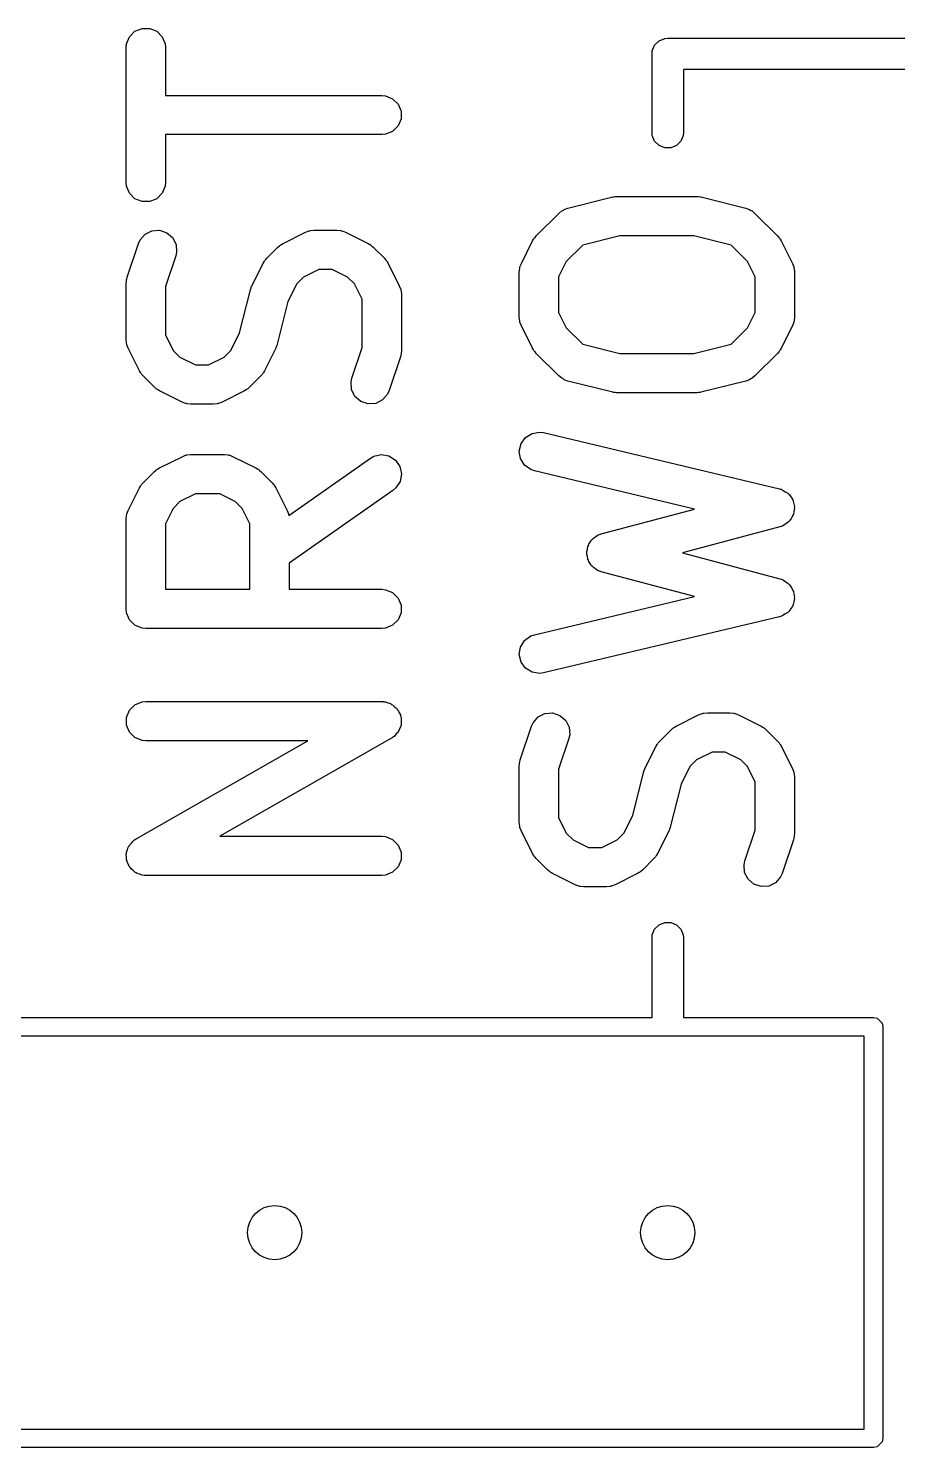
# Model space of a CAD drawing. Extents: x 0.05 to 1.97, y 0.05 to 3.57.
# Drawn here: x 1.3873 to 1.6085, y 0.0453 to 0.4065 of the extents above; entities that cross this region are included whole.
import ezdxf

# ---------------------------------------------------------------- set-up
doc = ezdxf.new("R2010")
doc.units = 0
doc.header["$MEASUREMENT"] = 0
doc.layers.add('BLACK', color=7, linetype='CONTINUOUS')

msp = doc.modelspace()

# ---------------------------------------------------------------- linework, layer by layer
at = {"layer": 'BLACK', "linetype": 'CONTINUOUS'}
for p, q in [((1.41308, 0.40436), (1.41446, 0.40574)), ((1.41446, 0.40574), (1.41626, 0.40648)), ((1.41626, 0.40648), (1.41821, 0.40648)), ((1.41821, 0.40648), (1.42001, 0.40574)), ((1.42001, 0.40574), (1.42139, 0.40436)), ((1.41224, 0.40158), (1.41233, 0.40255)), ((1.41224, 0.36729), (1.41224, 0.40158)), ((1.41233, 0.40255), (1.41308, 0.40436)), ((1.42139, 0.40436), (1.42214, 0.40255)), ((1.42214, 0.40255), (1.42224, 0.40158)), ((1.42224, 0.40158), (1.42224, 0.38944)), ((1.54608, 0.40078), (1.54667, 0.40222)), ((1.54667, 0.40222), (1.54778, 0.40333)), ((1.54778, 0.40333), (1.54922, 0.40392)), ((1.54922, 0.40392), (1.55, 0.404)), ((1.55, 0.404), (1.695, 0.404)), ((1.546, 0.4), (1.54608, 0.40078)), ((1.546, 0.38), (1.546, 0.4)), ((1.695, 0.396), (1.554, 0.396)), ((1.554, 0.396), (1.554, 0.38)), ((1.42224, 0.38944), (1.47724, 0.38944)), ((1.47724, 0.38944), (1.47821, 0.38934)), ((1.47821, 0.38934), (1.48001, 0.38859)), ((1.48001, 0.38859), (1.48139, 0.38721)), ((1.48139, 0.38721), (1.48214, 0.38541)), ((1.48214, 0.38346), (1.48139, 0.38166)), ((1.48214, 0.38541), (1.48214, 0.38346)), ((1.47724, 0.37944), (1.42224, 0.37944)), ((1.42224, 0.37944), (1.42224, 0.36729)), ((1.47821, 0.37953), (1.47724, 0.37944)), ((1.48001, 0.38028), (1.47821, 0.37953)), ((1.48139, 0.38166), (1.48001, 0.38028)), ((1.54608, 0.37922), (1.546, 0.38)), ((1.554, 0.38), (1.55392, 0.37922)), ((1.54667, 0.37778), (1.54608, 0.37922)), ((1.54778, 0.37667), (1.54667, 0.37778)), ((1.54922, 0.37608), (1.54778, 0.37667)), ((1.55078, 0.37608), (1.54922, 0.37608)), ((1.55222, 0.37667), (1.55078, 0.37608)), ((1.55333, 0.37778), (1.55222, 0.37667)), ((1.55392, 0.37922), (1.55333, 0.37778)), ((1.41233, 0.36632), (1.41224, 0.36729)), ((1.41308, 0.36452), (1.41233, 0.36632)), ((1.42214, 0.36632), (1.42139, 0.36452)), ((1.42224, 0.36729), (1.42214, 0.36632)), ((1.41446, 0.36314), (1.41308, 0.36452)), ((1.41626, 0.36239), (1.41446, 0.36314)), ((1.41821, 0.36239), (1.41626, 0.36239)), ((1.42001, 0.36314), (1.41821, 0.36239)), ((1.42139, 0.36452), (1.42001, 0.36314)), ((1.5246, 0.36072), (1.53602, 0.36357)), ((1.53602, 0.36357), (1.53619, 0.3636)), ((1.53619, 0.3636), (1.53626, 0.36363)), ((1.53626, 0.36363), (1.53663, 0.36366)), ((1.53663, 0.36366), (1.53699, 0.36372)), ((1.53699, 0.36372), (1.53707, 0.36371)), ((1.53707, 0.36371), (1.53724, 0.36372)), ((1.53724, 0.36372), (1.55724, 0.36372)), ((1.55724, 0.36372), (1.55741, 0.36371)), ((1.55741, 0.36371), (1.55748, 0.36372)), ((1.55748, 0.36372), (1.55785, 0.36366)), ((1.55785, 0.36366), (1.55821, 0.36363)), ((1.55821, 0.36363), (1.55828, 0.3636)), ((1.55828, 0.3636), (1.55845, 0.36357)), ((1.55845, 0.36357), (1.56988, 0.36072)), ((1.51656, 0.35369), (1.52227, 0.3594)), ((1.52227, 0.3594), (1.52303, 0.36002)), ((1.52303, 0.36002), (1.52337, 0.36016)), ((1.52337, 0.36016), (1.52367, 0.36039)), ((1.52367, 0.36039), (1.5246, 0.36072)), ((1.56988, 0.36072), (1.5708, 0.36039)), ((1.5708, 0.36039), (1.5711, 0.36016)), ((1.5711, 0.36016), (1.57144, 0.36002)), ((1.57144, 0.36002), (1.5722, 0.3594)), ((1.5722, 0.3594), (1.57792, 0.35369)), ((1.41575, 0.35263), (1.41703, 0.3541)), ((1.41703, 0.3541), (1.41877, 0.35497)), ((1.41877, 0.35497), (1.42072, 0.35511)), ((1.42072, 0.35511), (1.42257, 0.35449)), ((1.42257, 0.35449), (1.42404, 0.35322)), ((1.45214, 0.35177), (1.45786, 0.35462)), ((1.45786, 0.35462), (1.45877, 0.35497)), ((1.45877, 0.35497), (1.45895, 0.35499)), ((1.45895, 0.35499), (1.45912, 0.35505)), ((1.45912, 0.35505), (1.46009, 0.35515)), ((1.46009, 0.35515), (1.46581, 0.35515)), ((1.46581, 0.35515), (1.46678, 0.35505)), ((1.46678, 0.35505), (1.46695, 0.35499)), ((1.46695, 0.35499), (1.46713, 0.35497)), ((1.46713, 0.35497), (1.46804, 0.35462)), ((1.46804, 0.35462), (1.47376, 0.35177)), ((1.41249, 0.34316), (1.41535, 0.35173)), ((1.41535, 0.35173), (1.41575, 0.35263)), ((1.42404, 0.35322), (1.42492, 0.35147)), ((1.42492, 0.35147), (1.42505, 0.34952)), ((1.44799, 0.34797), (1.45084, 0.35083)), ((1.45084, 0.35083), (1.45123, 0.35114)), ((1.45123, 0.35114), (1.45131, 0.35124)), ((1.45131, 0.35124), (1.45146, 0.35134)), ((1.45146, 0.35134), (1.4516, 0.35145)), ((1.4516, 0.35145), (1.45172, 0.3515)), ((1.45172, 0.3515), (1.45214, 0.35177)), ((1.47376, 0.35177), (1.47418, 0.3515)), ((1.47418, 0.3515), (1.4743, 0.35145)), ((1.4743, 0.35145), (1.47444, 0.35134)), ((1.47444, 0.35134), (1.47459, 0.35124)), ((1.47459, 0.35124), (1.47467, 0.35114)), ((1.47467, 0.35114), (1.47506, 0.35083)), ((1.47506, 0.35083), (1.47792, 0.34797)), ((1.51276, 0.34667), (1.51562, 0.35239)), ((1.51562, 0.35239), (1.51589, 0.35281)), ((1.51589, 0.35281), (1.51594, 0.35293)), ((1.51594, 0.35293), (1.51605, 0.35307)), ((1.51605, 0.35307), (1.51614, 0.35322)), ((1.51614, 0.35322), (1.51624, 0.3533)), ((1.51624, 0.3533), (1.51656, 0.35369)), ((1.52836, 0.35135), (1.5242, 0.34719)), ((1.53785, 0.35372), (1.52836, 0.35135)), ((1.55662, 0.35372), (1.53785, 0.35372)), ((1.56611, 0.35135), (1.55662, 0.35372)), ((1.57027, 0.34719), (1.56611, 0.35135)), ((1.57792, 0.35369), (1.57823, 0.3533)), ((1.57823, 0.3533), (1.57833, 0.35322)), ((1.57833, 0.35322), (1.57842, 0.35307)), ((1.57842, 0.35307), (1.57854, 0.35293)), ((1.57854, 0.35293), (1.57859, 0.35281)), ((1.57859, 0.35281), (1.57885, 0.35239)), ((1.57885, 0.35239), (1.58171, 0.34667)), ((1.42484, 0.34857), (1.42224, 0.34077)), ((1.42505, 0.34952), (1.42484, 0.34857)), ((1.44705, 0.34667), (1.44731, 0.34709)), ((1.44731, 0.34709), (1.44737, 0.34721)), ((1.44737, 0.34721), (1.44748, 0.34735)), ((1.44748, 0.34735), (1.44757, 0.3475)), ((1.44757, 0.3475), (1.44767, 0.34759)), ((1.44767, 0.34759), (1.44799, 0.34797)), ((1.47792, 0.34797), (1.47823, 0.34759)), ((1.47823, 0.34759), (1.47833, 0.3475)), ((1.47833, 0.3475), (1.47842, 0.34735)), ((1.47842, 0.34735), (1.47854, 0.34721)), ((1.47854, 0.34721), (1.47859, 0.34709)), ((1.47859, 0.34709), (1.47885, 0.34667)), ((1.5242, 0.34719), (1.52224, 0.34326)), ((1.57224, 0.34326), (1.57027, 0.34719)), ((1.41238, 0.34268), (1.41249, 0.34316)), ((1.44419, 0.34096), (1.44705, 0.34667)), ((1.45734, 0.34318), (1.45563, 0.34147)), ((1.46127, 0.34515), (1.45734, 0.34318)), ((1.46463, 0.34515), (1.46127, 0.34515)), ((1.46856, 0.34318), (1.46463, 0.34515)), ((1.47027, 0.34147), (1.46856, 0.34318)), ((1.47885, 0.34667), (1.48171, 0.34096)), ((1.51224, 0.34444), (1.51233, 0.34541)), ((1.51224, 0.33301), (1.51224, 0.34444)), ((1.51233, 0.34541), (1.5124, 0.34558)), ((1.5124, 0.34558), (1.51241, 0.34576)), ((1.51241, 0.34576), (1.51276, 0.34667)), ((1.52224, 0.34326), (1.52224, 0.33419)), ((1.57224, 0.33419), (1.57224, 0.34326)), ((1.58171, 0.34667), (1.58206, 0.34576)), ((1.58206, 0.34576), (1.58207, 0.34558)), ((1.58207, 0.34558), (1.58214, 0.34541)), ((1.58214, 0.34541), (1.58224, 0.34444)), ((1.58224, 0.34444), (1.58224, 0.33301)), ((1.41224, 0.34158), (1.41229, 0.34207)), ((1.41224, 0.32729), (1.41224, 0.34158)), ((1.41228, 0.3422), (1.41232, 0.34238)), ((1.41229, 0.34207), (1.41228, 0.3422)), ((1.41232, 0.34238), (1.41233, 0.34255)), ((1.41233, 0.34255), (1.41238, 0.34268)), ((1.42224, 0.34077), (1.42224, 0.32847)), ((1.44109, 0.32904), (1.44382, 0.33993)), ((1.44382, 0.33993), (1.44384, 0.34001)), ((1.44384, 0.34004), (1.444, 0.34045)), ((1.44384, 0.34001), (1.44384, 0.34004)), ((1.444, 0.34045), (1.44414, 0.34086)), ((1.44414, 0.34086), (1.44417, 0.34089)), ((1.44417, 0.34089), (1.44419, 0.34096)), ((1.45563, 0.34147), (1.45338, 0.33698)), ((1.47224, 0.33754), (1.47027, 0.34147)), ((1.48171, 0.34096), (1.48206, 0.34004)), ((1.48206, 0.34004), (1.48207, 0.33986)), ((1.48207, 0.33986), (1.48214, 0.3397)), ((1.48214, 0.3397), (1.48224, 0.33872)), ((1.45338, 0.33698), (1.45066, 0.32608)), ((1.47224, 0.32525), (1.47224, 0.33754)), ((1.48224, 0.33872), (1.48224, 0.32444)), ((1.51233, 0.33203), (1.51224, 0.33301)), ((1.52224, 0.33419), (1.5242, 0.33026)), ((1.57027, 0.33026), (1.57224, 0.33419)), ((1.58224, 0.33301), (1.58214, 0.33203)), ((1.43884, 0.32454), (1.44109, 0.32904)), ((1.5124, 0.33187), (1.51233, 0.33203)), ((1.51241, 0.33169), (1.5124, 0.33187)), ((1.51276, 0.33077), (1.51241, 0.33169)), ((1.51562, 0.32506), (1.51276, 0.33077)), ((1.5242, 0.33026), (1.52836, 0.32609)), ((1.56611, 0.32609), (1.57027, 0.33026)), ((1.58171, 0.33077), (1.57885, 0.32506)), ((1.58206, 0.33169), (1.58171, 0.33077)), ((1.58207, 0.33187), (1.58206, 0.33169)), ((1.58214, 0.33203), (1.58207, 0.33187)), ((1.41233, 0.32632), (1.41224, 0.32729)), ((1.4124, 0.32615), (1.41233, 0.32632)), ((1.41241, 0.32597), (1.4124, 0.32615)), ((1.41277, 0.32506), (1.41241, 0.32597)), ((1.42224, 0.32847), (1.4242, 0.32454)), ((1.45031, 0.32513), (1.45028, 0.32506)), ((1.45033, 0.32516), (1.45031, 0.32513)), ((1.45048, 0.32557), (1.45033, 0.32516)), ((1.45063, 0.32597), (1.45048, 0.32557)), ((1.45066, 0.32608), (1.45063, 0.32601)), ((1.45063, 0.32601), (1.45063, 0.32597)), ((1.46964, 0.31745), (1.47224, 0.32525)), ((1.52836, 0.32609), (1.53785, 0.32372)), ((1.55662, 0.32372), (1.56611, 0.32609)), ((1.41562, 0.31934), (1.41277, 0.32506)), ((1.4242, 0.32454), (1.42591, 0.32283)), ((1.42591, 0.32283), (1.42985, 0.32086)), ((1.4332, 0.32086), (1.43713, 0.32283)), ((1.43713, 0.32283), (1.43884, 0.32454)), ((1.45028, 0.32506), (1.44742, 0.31934)), ((1.48198, 0.32285), (1.47912, 0.31428)), ((1.48209, 0.32334), (1.48198, 0.32285)), ((1.48214, 0.32346), (1.48209, 0.32334)), ((1.48216, 0.32364), (1.48214, 0.32346)), ((1.4822, 0.32381), (1.48216, 0.32364)), ((1.48224, 0.32444), (1.48219, 0.32394)), ((1.48219, 0.32394), (1.4822, 0.32381)), ((1.51589, 0.32464), (1.51562, 0.32506)), ((1.51594, 0.32452), (1.51589, 0.32464)), ((1.51605, 0.32438), (1.51594, 0.32452)), ((1.51614, 0.32423), (1.51605, 0.32438)), ((1.51624, 0.32414), (1.51614, 0.32423)), ((1.51656, 0.32376), (1.51624, 0.32414)), ((1.52227, 0.31804), (1.51656, 0.32376)), ((1.53785, 0.32372), (1.55662, 0.32372)), ((1.57792, 0.32376), (1.5722, 0.31804)), ((1.57823, 0.32414), (1.57792, 0.32376)), ((1.57833, 0.32423), (1.57823, 0.32414)), ((1.57842, 0.32438), (1.57833, 0.32423)), ((1.57854, 0.32452), (1.57842, 0.32438)), ((1.57859, 0.32464), (1.57854, 0.32452)), ((1.57885, 0.32506), (1.57859, 0.32464)), ((1.41589, 0.31892), (1.41562, 0.31934)), ((1.41594, 0.3188), (1.41589, 0.31892)), ((1.41605, 0.31866), (1.41594, 0.3188)), ((1.41614, 0.31851), (1.41605, 0.31866)), ((1.41624, 0.31843), (1.41614, 0.31851)), ((1.41656, 0.31804), (1.41624, 0.31843)), ((1.41942, 0.31519), (1.41656, 0.31804)), ((1.42985, 0.32086), (1.4332, 0.32086)), ((1.44649, 0.31804), (1.44363, 0.31519)), ((1.4468, 0.31843), (1.44649, 0.31804)), ((1.4469, 0.31851), (1.4468, 0.31843)), ((1.447, 0.31866), (1.4469, 0.31851)), ((1.44711, 0.3188), (1.447, 0.31866)), ((1.44716, 0.31892), (1.44711, 0.3188)), ((1.44742, 0.31934), (1.44716, 0.31892)), ((1.52303, 0.31742), (1.52227, 0.31804)), ((1.5722, 0.31804), (1.57144, 0.31742)), ((1.4198, 0.31487), (1.41942, 0.31519)), ((1.41989, 0.31477), (1.4198, 0.31487)), ((1.42004, 0.31468), (1.41989, 0.31477)), ((1.42017, 0.31456), (1.42004, 0.31468)), ((1.4203, 0.31451), (1.42017, 0.31456)), ((1.42072, 0.31425), (1.4203, 0.31451)), ((1.44275, 0.31451), (1.44233, 0.31425)), ((1.44287, 0.31456), (1.44275, 0.31451)), ((1.44301, 0.31468), (1.44287, 0.31456)), ((1.44316, 0.31477), (1.44301, 0.31468)), ((1.44325, 0.31487), (1.44316, 0.31477)), ((1.44363, 0.31519), (1.44325, 0.31487)), ((1.46942, 0.31649), (1.46964, 0.31745)), ((1.46956, 0.31454), (1.46942, 0.31649)), ((1.47043, 0.3128), (1.46956, 0.31454)), ((1.47912, 0.31428), (1.47872, 0.31339)), ((1.52337, 0.31728), (1.52303, 0.31742)), ((1.52367, 0.31706), (1.52337, 0.31728)), ((1.5246, 0.31673), (1.52367, 0.31706)), ((1.53602, 0.31387), (1.5246, 0.31673)), ((1.56988, 0.31673), (1.55845, 0.31387)), ((1.5708, 0.31706), (1.56988, 0.31673)), ((1.5711, 0.31728), (1.5708, 0.31706)), ((1.57144, 0.31742), (1.5711, 0.31728)), ((1.42643, 0.31139), (1.42072, 0.31425)), ((1.42735, 0.31104), (1.42643, 0.31139)), ((1.42752, 0.31103), (1.42735, 0.31104)), ((1.42769, 0.31096), (1.42752, 0.31103)), ((1.42867, 0.31086), (1.42769, 0.31096)), ((1.43438, 0.31086), (1.42867, 0.31086)), ((1.43536, 0.31096), (1.43438, 0.31086)), ((1.43552, 0.31103), (1.43536, 0.31096)), ((1.4357, 0.31104), (1.43552, 0.31103)), ((1.43662, 0.31139), (1.4357, 0.31104)), ((1.44233, 0.31425), (1.43662, 0.31139)), ((1.4719, 0.31152), (1.47043, 0.3128)), ((1.47375, 0.3109), (1.4719, 0.31152)), ((1.4757, 0.31104), (1.47375, 0.3109)), ((1.47745, 0.31191), (1.4757, 0.31104)), ((1.47872, 0.31339), (1.47745, 0.31191)), ((1.53619, 0.31385), (1.53602, 0.31387)), ((1.53626, 0.31382), (1.53619, 0.31385)), ((1.53663, 0.31378), (1.53626, 0.31382)), ((1.53699, 0.31373), (1.53663, 0.31378)), ((1.53707, 0.31374), (1.53699, 0.31373)), ((1.53724, 0.31372), (1.53707, 0.31374)), ((1.55724, 0.31372), (1.53724, 0.31372)), ((1.55741, 0.31374), (1.55724, 0.31372)), ((1.55748, 0.31373), (1.55741, 0.31374)), ((1.55785, 0.31378), (1.55748, 0.31373)), ((1.55821, 0.31382), (1.55785, 0.31378)), ((1.55828, 0.31385), (1.55821, 0.31382)), ((1.55845, 0.31387), (1.55828, 0.31385)), ((1.5155, 0.30341), (1.51742, 0.30372)), ((1.51742, 0.30372), (1.5184, 0.30359)), ((1.5184, 0.30359), (1.5784, 0.2893)), ((1.51224, 0.29891), (1.51269, 0.30081)), ((1.51269, 0.30081), (1.51384, 0.30239)), ((1.51384, 0.30239), (1.5155, 0.30341)), ((1.42072, 0.29462), (1.42643, 0.29748)), ((1.42643, 0.29748), (1.42735, 0.29783)), ((1.42735, 0.29783), (1.42752, 0.29784)), ((1.42752, 0.29784), (1.42769, 0.29791)), ((1.42769, 0.29791), (1.42867, 0.29801)), ((1.42867, 0.29801), (1.43724, 0.29801)), ((1.43724, 0.29801), (1.43821, 0.29791)), ((1.43821, 0.29791), (1.43838, 0.29784)), ((1.43838, 0.29784), (1.43856, 0.29783)), ((1.43856, 0.29783), (1.43947, 0.29748)), ((1.43947, 0.29748), (1.44519, 0.29462)), ((1.45357, 0.28254), (1.47437, 0.2971)), ((1.47437, 0.2971), (1.47522, 0.29758)), ((1.47522, 0.29758), (1.47713, 0.29801)), ((1.47713, 0.29801), (1.47905, 0.29767)), ((1.47905, 0.29767), (1.4807, 0.29662)), ((1.4807, 0.29662), (1.48181, 0.29502)), ((1.51255, 0.29698), (1.51224, 0.29891)), ((1.51357, 0.29532), (1.51255, 0.29698)), ((1.41656, 0.29083), (1.41942, 0.29369)), ((1.41942, 0.29369), (1.4198, 0.294)), ((1.4198, 0.294), (1.41989, 0.2941)), ((1.41989, 0.2941), (1.42004, 0.29419)), ((1.42004, 0.29419), (1.42017, 0.29431)), ((1.42017, 0.29431), (1.4203, 0.29436)), ((1.4203, 0.29436), (1.42072, 0.29462)), ((1.44519, 0.29462), (1.44561, 0.29436)), ((1.44561, 0.29436), (1.44573, 0.29431)), ((1.44573, 0.29431), (1.44587, 0.29419)), ((1.44587, 0.29419), (1.44602, 0.2941)), ((1.44602, 0.2941), (1.4461, 0.294)), ((1.4461, 0.294), (1.44649, 0.29369)), ((1.44649, 0.29369), (1.44934, 0.29083)), ((1.48181, 0.29502), (1.48224, 0.29312)), ((1.48224, 0.29312), (1.4819, 0.29119)), ((1.51515, 0.29418), (1.51357, 0.29532)), ((1.51608, 0.29386), (1.51515, 0.29418)), ((1.5568, 0.28416), (1.51608, 0.29386)), ((1.41277, 0.28381), (1.41562, 0.28953)), ((1.41562, 0.28953), (1.41589, 0.28995)), ((1.41589, 0.28995), (1.41594, 0.29007)), ((1.41594, 0.29007), (1.41605, 0.29021)), ((1.41605, 0.29021), (1.41614, 0.29036)), ((1.41614, 0.29036), (1.41624, 0.29045)), ((1.41624, 0.29045), (1.41656, 0.29083)), ((1.44934, 0.29083), (1.44966, 0.29045)), ((1.44966, 0.29045), (1.44976, 0.29036)), ((1.44976, 0.29036), (1.44985, 0.29021)), ((1.44985, 0.29021), (1.44997, 0.29007)), ((1.44997, 0.29007), (1.45002, 0.28995)), ((1.45002, 0.28995), (1.45028, 0.28953)), ((1.45028, 0.28953), (1.45314, 0.28381)), ((1.48085, 0.28955), (1.4801, 0.28891)), ((1.4819, 0.29119), (1.48085, 0.28955)), ((1.5784, 0.2893), (1.57873, 0.28918)), ((1.57873, 0.28918), (1.57885, 0.28917)), ((1.57885, 0.28917), (1.57896, 0.28911)), ((1.57896, 0.28911), (1.57932, 0.28898)), ((1.57932, 0.28898), (1.57991, 0.28856)), ((1.42591, 0.28604), (1.4242, 0.28433)), ((1.42985, 0.28801), (1.42591, 0.28604)), ((1.43606, 0.28801), (1.42985, 0.28801)), ((1.43999, 0.28604), (1.43606, 0.28801)), ((1.4417, 0.28433), (1.43999, 0.28604)), ((1.4801, 0.28891), (1.45367, 0.2704)), ((1.57991, 0.28856), (1.58054, 0.28819)), ((1.58054, 0.28819), (1.58069, 0.28799)), ((1.58069, 0.28799), (1.5809, 0.28784)), ((1.5809, 0.28784), (1.58128, 0.28722)), ((1.58128, 0.28722), (1.58172, 0.28664)), ((1.58172, 0.28664), (1.58179, 0.28639)), ((1.58179, 0.28639), (1.58192, 0.28618)), ((1.58192, 0.28618), (1.58204, 0.28546)), ((1.58204, 0.28546), (1.58223, 0.28476)), ((1.41224, 0.28158), (1.41233, 0.28255)), ((1.41233, 0.28255), (1.4124, 0.28272)), ((1.4124, 0.28272), (1.41241, 0.2829)), ((1.41241, 0.2829), (1.41277, 0.28381)), ((1.4242, 0.28433), (1.42224, 0.2804)), ((1.44367, 0.2804), (1.4417, 0.28433)), ((1.45314, 0.28381), (1.45349, 0.2829)), ((1.45349, 0.2829), (1.4535, 0.28272)), ((1.4535, 0.28272), (1.45357, 0.28255)), ((1.45357, 0.28255), (1.45357, 0.28254)), ((1.53309, 0.27784), (1.5568, 0.28416)), ((1.58136, 0.28176), (1.58099, 0.28113)), ((1.58178, 0.28235), (1.58136, 0.28176)), ((1.58184, 0.2826), (1.58178, 0.28235)), ((1.58197, 0.28282), (1.58184, 0.2826)), ((1.58207, 0.28354), (1.58197, 0.28282)), ((1.58223, 0.28425), (1.58207, 0.28354)), ((1.58223, 0.28476), (1.58219, 0.2845)), ((1.58219, 0.2845), (1.58223, 0.28425)), ((1.41224, 0.25872), (1.41224, 0.28158)), ((1.42224, 0.2804), (1.42224, 0.26372)), ((1.44367, 0.26372), (1.44367, 0.2804)), ((1.57853, 0.2796), (1.55379, 0.27301)), ((1.57886, 0.27973), (1.57853, 0.2796)), ((1.57898, 0.27975), (1.57886, 0.27973)), ((1.57908, 0.27981), (1.57898, 0.27975)), ((1.57944, 0.27995), (1.57908, 0.27981)), ((1.58002, 0.28039), (1.57944, 0.27995)), ((1.58064, 0.28077), (1.58002, 0.28039)), ((1.58079, 0.28098), (1.58064, 0.28077)), ((1.58099, 0.28113), (1.58079, 0.28098)), ((1.52956, 0.27397), (1.52965, 0.27462)), ((1.52965, 0.27462), (1.52981, 0.2749)), ((1.52981, 0.2749), (1.52989, 0.27521)), ((1.52989, 0.27521), (1.53029, 0.27574)), ((1.53029, 0.27574), (1.53062, 0.27631)), ((1.53062, 0.27631), (1.53088, 0.27651)), ((1.53088, 0.27651), (1.53108, 0.27676)), ((1.53108, 0.27676), (1.53165, 0.27709)), ((1.53165, 0.27709), (1.53217, 0.27749)), ((1.53217, 0.27749), (1.53265, 0.27767)), ((1.53265, 0.27767), (1.53277, 0.27774)), ((1.53277, 0.27774), (1.53286, 0.27775)), ((1.53286, 0.27775), (1.53309, 0.27784)), ((1.52939, 0.27333), (1.52956, 0.27397)), ((1.52943, 0.27301), (1.52939, 0.27333)), ((1.52939, 0.27269), (1.52943, 0.27301)), ((1.52956, 0.27205), (1.52939, 0.27269)), ((1.52965, 0.27139), (1.52956, 0.27205)), ((1.52981, 0.27111), (1.52965, 0.27139)), ((1.52989, 0.2708), (1.52981, 0.27111)), ((1.55379, 0.27301), (1.57853, 0.26641)), ((1.45367, 0.2704), (1.45367, 0.26372)), ((1.53029, 0.27028), (1.52989, 0.2708)), ((1.53062, 0.26971), (1.53029, 0.27028)), ((1.53088, 0.26951), (1.53062, 0.26971)), ((1.53108, 0.26925), (1.53088, 0.26951)), ((1.53165, 0.26892), (1.53108, 0.26925)), ((1.53217, 0.26852), (1.53165, 0.26892)), ((1.53265, 0.26834), (1.53217, 0.26852)), ((1.53277, 0.26827), (1.53265, 0.26834)), ((1.53286, 0.26826), (1.53277, 0.26827)), ((1.53309, 0.26818), (1.53286, 0.26826)), ((1.5568, 0.26185), (1.53309, 0.26818)), ((1.42224, 0.26372), (1.44367, 0.26372)), ((1.45367, 0.26372), (1.47724, 0.26372)), ((1.47724, 0.26372), (1.47821, 0.26363)), ((1.57853, 0.26641), (1.57886, 0.26629)), ((1.57886, 0.26629), (1.57898, 0.26627)), ((1.57898, 0.26627), (1.57908, 0.2662)), ((1.57908, 0.2662), (1.57944, 0.26607)), ((1.57944, 0.26607), (1.58002, 0.26562)), ((1.58002, 0.26562), (1.58064, 0.26524)), ((1.58064, 0.26524), (1.58079, 0.26504)), ((1.58079, 0.26504), (1.58099, 0.26488)), ((1.58099, 0.26488), (1.58136, 0.26425)), ((1.58136, 0.26425), (1.58178, 0.26366)), ((1.47821, 0.26363), (1.48001, 0.26288)), ((1.48001, 0.26288), (1.48139, 0.2615)), ((1.48139, 0.2615), (1.48214, 0.2597)), ((1.51608, 0.25216), (1.5568, 0.26185)), ((1.58178, 0.26366), (1.58184, 0.26341)), ((1.58184, 0.26341), (1.58197, 0.26319)), ((1.58204, 0.26056), (1.58192, 0.25984)), ((1.58197, 0.26319), (1.58207, 0.26247)), ((1.58223, 0.26126), (1.58204, 0.26056)), ((1.58207, 0.26247), (1.58223, 0.26177)), ((1.58223, 0.26177), (1.58219, 0.26151)), ((1.58219, 0.26151), (1.58223, 0.26126)), ((1.41233, 0.25775), (1.41224, 0.25872)), ((1.41308, 0.25594), (1.41233, 0.25775)), ((1.48214, 0.25775), (1.48139, 0.25594)), ((1.48214, 0.2597), (1.48214, 0.25775)), ((1.5784, 0.25671), (1.5184, 0.24243)), ((1.57873, 0.25683), (1.5784, 0.25671)), ((1.57885, 0.25685), (1.57873, 0.25683)), ((1.57896, 0.25691), (1.57885, 0.25685)), ((1.57932, 0.25703), (1.57896, 0.25691)), ((1.57991, 0.25746), (1.57932, 0.25703)), ((1.58054, 0.25782), (1.57991, 0.25746)), ((1.58069, 0.25803), (1.58054, 0.25782)), ((1.5809, 0.25818), (1.58069, 0.25803)), ((1.58128, 0.2588), (1.5809, 0.25818)), ((1.58172, 0.25937), (1.58128, 0.2588)), ((1.58179, 0.25962), (1.58172, 0.25937)), ((1.58192, 0.25984), (1.58179, 0.25962)), ((1.41446, 0.25456), (1.41308, 0.25594)), ((1.41626, 0.25382), (1.41446, 0.25456)), ((1.41724, 0.25372), (1.41626, 0.25382)), ((1.47724, 0.25372), (1.41724, 0.25372)), ((1.47821, 0.25382), (1.47724, 0.25372)), ((1.48001, 0.25456), (1.47821, 0.25382)), ((1.48139, 0.25594), (1.48001, 0.25456)), ((1.51255, 0.24903), (1.51357, 0.25069)), ((1.51357, 0.25069), (1.51515, 0.25184)), ((1.51515, 0.25184), (1.51608, 0.25216)), ((1.51224, 0.24711), (1.51255, 0.24903)), ((1.51269, 0.24521), (1.51224, 0.24711)), ((1.51384, 0.24363), (1.51269, 0.24521)), ((1.5155, 0.24261), (1.51384, 0.24363)), ((1.51742, 0.2423), (1.5155, 0.24261)), ((1.5184, 0.24243), (1.51742, 0.2423)), ((1.41446, 0.23431), (1.41626, 0.23505)), ((1.41626, 0.23505), (1.41724, 0.23515)), ((1.41724, 0.23515), (1.47724, 0.23515)), ((1.47724, 0.23515), (1.47749, 0.23513)), ((1.47749, 0.23513), (1.47759, 0.23514)), ((1.47759, 0.23514), (1.47771, 0.2351)), ((1.47771, 0.2351), (1.47821, 0.23505)), ((1.47821, 0.23505), (1.47883, 0.2348)), ((1.47883, 0.2348), (1.47947, 0.23462)), ((1.41233, 0.23113), (1.41308, 0.23293)), ((1.41308, 0.23293), (1.41446, 0.23431)), ((1.47947, 0.23462), (1.47972, 0.23443)), ((1.47972, 0.23443), (1.48001, 0.23431)), ((1.48001, 0.23431), (1.48049, 0.23384)), ((1.48049, 0.23384), (1.48101, 0.23343)), ((1.48101, 0.23343), (1.48117, 0.23315)), ((1.48117, 0.23315), (1.48139, 0.23293)), ((1.48139, 0.23293), (1.48165, 0.23231)), ((1.48165, 0.23231), (1.48198, 0.23174)), ((1.48198, 0.23174), (1.48202, 0.23142)), ((1.48202, 0.23142), (1.48214, 0.23113)), ((1.51575, 0.22977), (1.51703, 0.23124)), ((1.51703, 0.23124), (1.51877, 0.23212)), ((1.51877, 0.23212), (1.52072, 0.23225)), ((1.52072, 0.23225), (1.52257, 0.23164)), ((1.52257, 0.23164), (1.52404, 0.23036)), ((1.55214, 0.22891), (1.55786, 0.23177)), ((1.55786, 0.23177), (1.55877, 0.23212)), ((1.55877, 0.23212), (1.55895, 0.23213)), ((1.55895, 0.23213), (1.55912, 0.2322)), ((1.55912, 0.2322), (1.56009, 0.23229)), ((1.56009, 0.23229), (1.56581, 0.23229)), ((1.56581, 0.23229), (1.56678, 0.2322)), ((1.56678, 0.2322), (1.56695, 0.23213)), ((1.56695, 0.23213), (1.56713, 0.23212)), ((1.56713, 0.23212), (1.56804, 0.23177)), ((1.56804, 0.23177), (1.57376, 0.22891)), ((1.41233, 0.22917), (1.41233, 0.23113)), ((1.41308, 0.22737), (1.41233, 0.22917)), ((1.48152, 0.22767), (1.48139, 0.22737)), ((1.48171, 0.22792), (1.48152, 0.22767)), ((1.48189, 0.22856), (1.48171, 0.22792)), ((1.48214, 0.22917), (1.48189, 0.22856)), ((1.48214, 0.23113), (1.48214, 0.23046)), ((1.48214, 0.23046), (1.48222, 0.2298)), ((1.48222, 0.2298), (1.48214, 0.22949)), ((1.48214, 0.22949), (1.48214, 0.22917)), ((1.51249, 0.2203), (1.51535, 0.22887)), ((1.51535, 0.22887), (1.51575, 0.22977)), ((1.52404, 0.23036), (1.52492, 0.22861)), ((1.52492, 0.22861), (1.52506, 0.22667)), ((1.54799, 0.22511), (1.55084, 0.22797)), ((1.55084, 0.22797), (1.55123, 0.22829)), ((1.55123, 0.22829), (1.55131, 0.22839)), ((1.55131, 0.22839), (1.55146, 0.22848)), ((1.55146, 0.22848), (1.5516, 0.22859)), ((1.5516, 0.22859), (1.55172, 0.22864)), ((1.55172, 0.22864), (1.55214, 0.22891)), ((1.57376, 0.22891), (1.57418, 0.22864)), ((1.57418, 0.22864), (1.5743, 0.22859)), ((1.5743, 0.22859), (1.57444, 0.22848)), ((1.57444, 0.22848), (1.57459, 0.22839)), ((1.57459, 0.22839), (1.57467, 0.22829)), ((1.57467, 0.22829), (1.57506, 0.22797)), ((1.57506, 0.22797), (1.57792, 0.22511)), ((1.41446, 0.22599), (1.41308, 0.22737)), ((1.41626, 0.22525), (1.41446, 0.22599)), ((1.41476, 0.20021), (1.45841, 0.22515)), ((1.41724, 0.22515), (1.41626, 0.22525)), ((1.45841, 0.22515), (1.41724, 0.22515)), ((1.47972, 0.22581), (1.43606, 0.20086)), ((1.47992, 0.22596), (1.47972, 0.22581)), ((1.48001, 0.22599), (1.47992, 0.22596)), ((1.48011, 0.22609), (1.48001, 0.22599)), ((1.48052, 0.22638), (1.48011, 0.22609)), ((1.48092, 0.2269), (1.48052, 0.22638)), ((1.48139, 0.22737), (1.48092, 0.2269)), ((1.52484, 0.22571), (1.52224, 0.21791)), ((1.52506, 0.22667), (1.52484, 0.22571)), ((1.54705, 0.22381), (1.54731, 0.22423)), ((1.54731, 0.22423), (1.54737, 0.22436)), ((1.54737, 0.22436), (1.54748, 0.22449)), ((1.54748, 0.22449), (1.54757, 0.22464)), ((1.54757, 0.22464), (1.54767, 0.22473)), ((1.54767, 0.22473), (1.54799, 0.22511)), ((1.57792, 0.22511), (1.57823, 0.22473)), ((1.57823, 0.22473), (1.57833, 0.22464)), ((1.57833, 0.22464), (1.57842, 0.22449)), ((1.57842, 0.22449), (1.57854, 0.22436)), ((1.57854, 0.22436), (1.57859, 0.22423)), ((1.57859, 0.22423), (1.57885, 0.22381)), ((1.54419, 0.2181), (1.54705, 0.22381)), ((1.56127, 0.22229), (1.55734, 0.22033)), ((1.56463, 0.22229), (1.56127, 0.22229)), ((1.56856, 0.22033), (1.56463, 0.22229)), ((1.57885, 0.22381), (1.58171, 0.2181)), ((1.51224, 0.21872), (1.51229, 0.21922)), ((1.51224, 0.20444), (1.51224, 0.21872)), ((1.51228, 0.21935), (1.51232, 0.21952)), ((1.51229, 0.21922), (1.51228, 0.21935)), ((1.51232, 0.21952), (1.51233, 0.2197)), ((1.51233, 0.2197), (1.51238, 0.21982)), ((1.51238, 0.21982), (1.51249, 0.2203)), ((1.52224, 0.21791), (1.52224, 0.20562)), ((1.54109, 0.20618), (1.54381, 0.21708)), ((1.54381, 0.21708), (1.54384, 0.21715)), ((1.54384, 0.21719), (1.544, 0.21759)), ((1.54384, 0.21715), (1.54384, 0.21719)), ((1.544, 0.21759), (1.54414, 0.218)), ((1.54414, 0.218), (1.54417, 0.21803)), ((1.54417, 0.21803), (1.54419, 0.2181)), ((1.55563, 0.21862), (1.55338, 0.21412)), ((1.55734, 0.22033), (1.55563, 0.21862)), ((1.57027, 0.21862), (1.56856, 0.22033)), ((1.57224, 0.21468), (1.57027, 0.21862)), ((1.58171, 0.2181), (1.58206, 0.21719)), ((1.58206, 0.21719), (1.58207, 0.21701)), ((1.58207, 0.21701), (1.58214, 0.21684)), ((1.58214, 0.21684), (1.58224, 0.21586)), ((1.55338, 0.21412), (1.55066, 0.20322)), ((1.57224, 0.20239), (1.57224, 0.21468)), ((1.58224, 0.21586), (1.58224, 0.20158)), ((1.53884, 0.20168), (1.54109, 0.20618)), ((1.51233, 0.20346), (1.51224, 0.20444)), ((1.5124, 0.20329), (1.51233, 0.20346)), ((1.51241, 0.20312), (1.5124, 0.20329)), ((1.51276, 0.2022), (1.51241, 0.20312)), ((1.52224, 0.20562), (1.5242, 0.20168)), ((1.55033, 0.2023), (1.55031, 0.20227)), ((1.55048, 0.20271), (1.55033, 0.2023)), ((1.55063, 0.20312), (1.55048, 0.20271)), ((1.55066, 0.20322), (1.55063, 0.20315)), ((1.55063, 0.20315), (1.55063, 0.20312)), ((1.56964, 0.19459), (1.57224, 0.20239)), ((1.41308, 0.19864), (1.41355, 0.19911)), ((1.41355, 0.19911), (1.41396, 0.19964)), ((1.41396, 0.19964), (1.41437, 0.19993)), ((1.41437, 0.19993), (1.41446, 0.20002)), ((1.41446, 0.20002), (1.41455, 0.20006)), ((1.41455, 0.20006), (1.41476, 0.20021)), ((1.43606, 0.20086), (1.47724, 0.20086)), ((1.47724, 0.20086), (1.47821, 0.20077)), ((1.47821, 0.20077), (1.48001, 0.20002)), ((1.48001, 0.20002), (1.48139, 0.19864)), ((1.51562, 0.19649), (1.51276, 0.2022)), ((1.5242, 0.20168), (1.52591, 0.19997)), ((1.52591, 0.19997), (1.52985, 0.19801)), ((1.5332, 0.19801), (1.53713, 0.19997)), ((1.53713, 0.19997), (1.53884, 0.20168)), ((1.55028, 0.2022), (1.54742, 0.19649)), ((1.55031, 0.20227), (1.55028, 0.2022)), ((1.58198, 0.2), (1.57912, 0.19143)), ((1.58209, 0.20048), (1.58198, 0.2)), ((1.58214, 0.2006), (1.58209, 0.20048)), ((1.58216, 0.20078), (1.58214, 0.2006)), ((1.5822, 0.20095), (1.58216, 0.20078)), ((1.58224, 0.20158), (1.58219, 0.20109)), ((1.58219, 0.20109), (1.5822, 0.20095)), ((1.41225, 0.19621), (1.41233, 0.19652)), ((1.41233, 0.19555), (1.41225, 0.19621)), ((1.41233, 0.19684), (1.41259, 0.19745)), ((1.41233, 0.19652), (1.41233, 0.19684)), ((1.41233, 0.19489), (1.41233, 0.19555)), ((1.41259, 0.19745), (1.41276, 0.1981)), ((1.41276, 0.1981), (1.41296, 0.19835)), ((1.41296, 0.19835), (1.41308, 0.19864)), ((1.48139, 0.19864), (1.48214, 0.19684)), ((1.48214, 0.19684), (1.48214, 0.19489)), ((1.51589, 0.19607), (1.51562, 0.19649)), ((1.51594, 0.19594), (1.51589, 0.19607)), ((1.51605, 0.19581), (1.51594, 0.19594)), ((1.51614, 0.19566), (1.51605, 0.19581)), ((1.51624, 0.19557), (1.51614, 0.19566)), ((1.51656, 0.19519), (1.51624, 0.19557)), ((1.51942, 0.19233), (1.51656, 0.19519)), ((1.52985, 0.19801), (1.5332, 0.19801)), ((1.54649, 0.19519), (1.54363, 0.19233)), ((1.5468, 0.19557), (1.54649, 0.19519)), ((1.5469, 0.19566), (1.5468, 0.19557)), ((1.547, 0.19581), (1.5469, 0.19566)), ((1.54711, 0.19594), (1.547, 0.19581)), ((1.54716, 0.19607), (1.54711, 0.19594)), ((1.54742, 0.19649), (1.54716, 0.19607)), ((1.41246, 0.19459), (1.41233, 0.19489)), ((1.4125, 0.19428), (1.41246, 0.19459)), ((1.41283, 0.1937), (1.4125, 0.19428)), ((1.41308, 0.19309), (1.41283, 0.1937)), ((1.41331, 0.19286), (1.41308, 0.19309)), ((1.41346, 0.19258), (1.41331, 0.19286)), ((1.41399, 0.19218), (1.41346, 0.19258)), ((1.41446, 0.19171), (1.41399, 0.19218)), ((1.41475, 0.19159), (1.41446, 0.19171)), ((1.41501, 0.19139), (1.41475, 0.19159)), ((1.48001, 0.19171), (1.47821, 0.19096)), ((1.48139, 0.19309), (1.48001, 0.19171)), ((1.48214, 0.19489), (1.48139, 0.19309)), ((1.5198, 0.19201), (1.51942, 0.19233)), ((1.51989, 0.19191), (1.5198, 0.19201)), ((1.52004, 0.19182), (1.51989, 0.19191)), ((1.52017, 0.19171), (1.52004, 0.19182)), ((1.5203, 0.19166), (1.52017, 0.19171)), ((1.52072, 0.19139), (1.5203, 0.19166)), ((1.54275, 0.19166), (1.54233, 0.19139)), ((1.54287, 0.19171), (1.54275, 0.19166)), ((1.54301, 0.19182), (1.54287, 0.19171)), ((1.54316, 0.19191), (1.54301, 0.19182)), ((1.54325, 0.19201), (1.54316, 0.19191)), ((1.54363, 0.19233), (1.54325, 0.19201)), ((1.56942, 0.19363), (1.56964, 0.19459)), ((1.56956, 0.19169), (1.56942, 0.19363)), ((1.57043, 0.18994), (1.56956, 0.19169)), ((1.41565, 0.19122), (1.41501, 0.19139)), ((1.41626, 0.19096), (1.41565, 0.19122)), ((1.41676, 0.19091), (1.41626, 0.19096)), ((1.41689, 0.19088), (1.41676, 0.19091)), ((1.41699, 0.19089), (1.41689, 0.19088)), ((1.41724, 0.19086), (1.41699, 0.19089)), ((1.47724, 0.19086), (1.41724, 0.19086)), ((1.47821, 0.19096), (1.47724, 0.19086)), ((1.52643, 0.18854), (1.52072, 0.19139)), ((1.52735, 0.18819), (1.52643, 0.18854)), ((1.52752, 0.18817), (1.52735, 0.18819)), ((1.52769, 0.1881), (1.52752, 0.18817)), ((1.52867, 0.18801), (1.52769, 0.1881)), ((1.53438, 0.18801), (1.52867, 0.18801)), ((1.53536, 0.1881), (1.53438, 0.18801)), ((1.53552, 0.18817), (1.53536, 0.1881)), ((1.5357, 0.18819), (1.53552, 0.18817)), ((1.53662, 0.18854), (1.5357, 0.18819)), ((1.54233, 0.19139), (1.53662, 0.18854)), ((1.5719, 0.18866), (1.57043, 0.18994)), ((1.57375, 0.18805), (1.5719, 0.18866)), ((1.5757, 0.18819), (1.57375, 0.18805)), ((1.57745, 0.18906), (1.5757, 0.18819)), ((1.57872, 0.19053), (1.57745, 0.18906)), ((1.57912, 0.19143), (1.57872, 0.19053)), ((1.54608, 0.17578), (1.54667, 0.17722)), ((1.54667, 0.17722), (1.54778, 0.17833)), ((1.54778, 0.17833), (1.54922, 0.17892)), ((1.54922, 0.17892), (1.55078, 0.17892)), ((1.55078, 0.17892), (1.55222, 0.17833)), ((1.55222, 0.17833), (1.55333, 0.17722)), ((1.55333, 0.17722), (1.55392, 0.17578)), ((1.546, 0.175), (1.54608, 0.17578)), ((1.546, 0.155), (1.546, 0.175)), ((1.55392, 0.17578), (1.554, 0.175)), ((1.554, 0.175), (1.554, 0.155)), ((1.1, 0.15472), (1.54603, 0.15472)), ((1.54603, 0.15472), (1.546, 0.155)), ((1.554, 0.155), (1.55397, 0.15472)), ((1.55397, 0.15472), (1.60236, 0.15472)), ((1.60236, 0.15472), (1.60327, 0.15454)), ((1.60327, 0.15454), (1.60454, 0.15327)), ((1.60454, 0.15327), (1.60472, 0.15236)), ((1.60472, 0.15236), (1.60472, 0.04764)), ((1.6, 0.15), (1.10236, 0.15)), ((1.6, 0.05), (1.6, 0.15)), ((1.10236, 0.05), (1.6, 0.05)), ((1.60472, 0.04764), (1.60454, 0.04673)), ((1.60236, 0.04528), (1.1, 0.04528)), ((1.60327, 0.04546), (1.60236, 0.04528)), ((1.60454, 0.04673), (1.60327, 0.04546))]:
    msp.add_line(p, q, dxfattribs=at)
at = {"layer": 'BLACK'}
for centre in [(1.45, 0.1), (1.55, 0.1)]:
    msp.add_circle(centre, 0.00689, dxfattribs=at)

doc.saveas('drawing.dxf')
